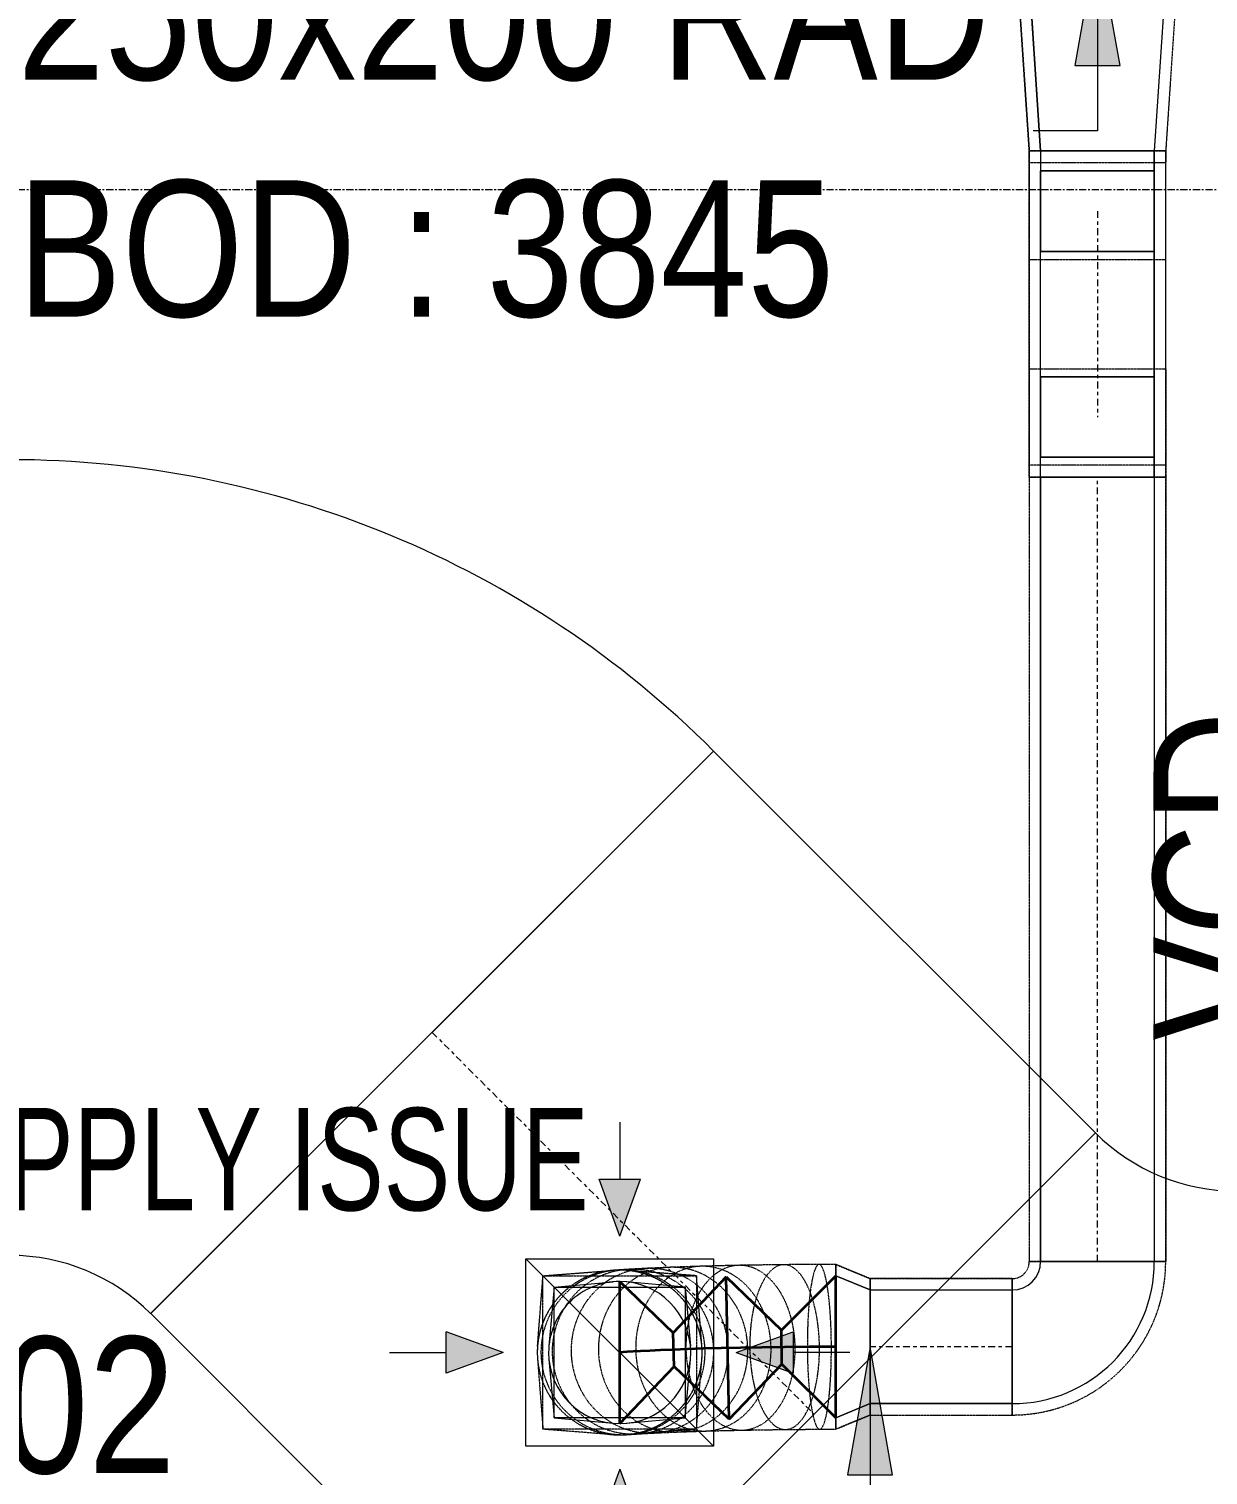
# Model space of a CAD drawing. Header units: inches. Extents: x -83664 to 20107, y -47222 to 19398.
# Drawn here: x -26336 to -24262, y -39026 to -36482 of the extents above; entities that cross this region are included whole.
import ezdxf

# ---------------------------------------------------------------- set-up
doc = ezdxf.new("R2010")
doc.units = ezdxf.units.IN
doc.header["$MEASUREMENT"] = 0
for name, pattern in [('Center', [29.999999, 12, -6, 6, -6]), ('Grid Line', [22.225, 12.7, -3.175, 3.175, -3.175]), ('Hidden 0_50', [1.0584, 0.5292, -0.5292])]:
    doc.linetypes.add(name, pattern=pattern)
for name, color, linetype, lineweight in [('A-DETL-GENF', 7, 'Continuous', 9), ('G-ANNO-TEXT', 7, 'Continuous', 9), ('M-HVAC-CDFF', 7, 'Continuous', 9), ('M-HVAC-DUCT-CNTR', 7, 'Center', 9), ('M-HVAC-DUCT-IDEN', 7, 'Continuous', 18), ('ROOM TAG', 7, 'Continuous', 9), ('S-GRID', 7, 'Continuous', 9)]:
    doc.layers.add(name, color=color, linetype=linetype, lineweight=lineweight)
for name, color, linetype, lineweight, true_color in [('FF ROOM TAG_dwg', 7, 'Continuous', 9, 0x767676), ('M-HVAC-DUCT', 7, 'Continuous', 9, 0xffe97f), ('M-HVAC-DUCT-PATT', 7, 'Continuous', 35, 0x007f00)]:
    doc.layers.add(name, color=color, linetype=linetype, lineweight=lineweight, true_color=true_color)
doc.styles.add('Arial Narrow_20', font='ARIALN.TTF', dxfattribs={"width": 0.85, "height": 4572})
doc.styles.add('Arial Narrow_21', font='ARIALN.TTF', dxfattribs={"height": 240})

# ---------------------------------------------------------------- blocks, each defined once
blk = doc.blocks.new('GCE-AT-Return Air Rectangular Diffuser - 230x230-7597546-FIRST FLOOR AC CONDITIONING LAYOUT - PART A')
at = {"layer": 'A-DETL-GENF', "true_color": 0xff00ff}
for points in [[(0, 205), (36.4, 305), (-36.4, 305)], [(-305, -36.4), (-205, 0), (-305, 36.4)], [(305, -36.4), (305, 36.4), (205, 0)], [(36.4, -305), (0, -205), (-36.4, -305)]]:
    blk.add_hatch(color=6, dxfattribs=at).paths.add_polyline_path(points)
at = {"layer": 'A-DETL-GENF', "color": 6, "true_color": 0xff00ff}
for p, q in [((0, 405), (0, 305)), ((0, 205), (-36.4, 305)), ((-36.4, 305), (36.4, 305)), ((0, 205), (36.4, 305)), ((-165, 165), (165, 165)), ((-165, -165), (-165, 165)), ((-165, 165), (165, -165)), ((165, 165), (165, -165)), ((-205, 0), (-305, 36.4)), ((-305, -36.4), (-305, 36.4)), ((205, 0), (305, 36.4)), ((305, 36.4), (305, -36.4)), ((405, 0), (305, 0)), ((-405, 0), (-305, 0)), ((-205, 0), (-305, -36.4)), ((205, 0), (305, -36.4)), ((165, -165), (-165, -165)), ((0, -205), (-36.4, -305)), ((0, -205), (36.4, -305)), ((-36.4, -305), (36.4, -305)), ((0, -405), (0, -305))]:
    blk.add_line(p, q, dxfattribs=at)
blk = doc.blocks.new('M_Rectangular to Round Transition - Angle - 45 Degree-V54-FIRST FLOOR AC CONDITIONING LAYOUT - PART A')
at = {"layer": 'M-HVAC-DUCT', "color": 6, "true_color": 0xff00ff}
for p, q in [((0, 100), (60.4, 125)), ((60.4, 125), (0, 100)), ((60.4, 0), (60.4, 125)), ((60.4, 0), (60.4, 125)), ((0, 100), (0, -100)), ((0, -100), (0, 100)), ((60.4, -125), (60.4, 0)), ((60.4, -125), (60.4, 0)), ((0, -100), (60.4, -125)), ((60.4, -125), (0, -100))]:
    blk.add_line(p, q, dxfattribs=at)
blk = doc.blocks.new('M_Rectangular to Round Transition - Angle - 45 Degree-7699471-FIRST FLOOR AC CONDITIONING LAYOUT - PART A')
at = {"layer": 'M-HVAC-DUCT', "color": 6, "true_color": 0xff00ff}
for p, q in [((126148, 70488.3), (126044.4, 70478.8)), ((126274.4, 70478.8), (126170.7, 70488.3)), ((126044.4, 70478.8), (126034.9, 70375.2)), ((126044.4, 70478.8), (126274.4, 70478.8)), ((126044.4, 70248.8), (126044.4, 70478.8)), ((126283.8, 70375.2), (126274.4, 70478.8)), ((126274.4, 70478.8), (126274.4, 70248.8)), ((126044.4, 70248.8), (126034.9, 70352.4)), ((126274.4, 70248.8), (126283.8, 70352.4)), ((126044.4, 70248.8), (126148, 70239.3)), ((126274.4, 70248.8), (126044.4, 70248.8)), ((126274.4, 70248.8), (126170.7, 70239.3))]:
    blk.add_line(p, q, dxfattribs=at)
for start, end in [(90, 180), (0, 90), (180, 270), (270, 0)]:
    blk.add_arc((126159.4, 70363.8), 125, start, end, dxfattribs=at)
blk = doc.blocks.new('M_Rec Elbow - Radius - 0_75W-9086664-FIRST FLOOR AC CONDITIONING LAYOUT - PART A')
at = {"layer": 'M-HVAC-DUCT', "color": 6, "true_color": 0xff00ff}
for p, q in [((-187.4, 802.5), (802.5, -187.4)), ((802.5, -187.4), (-187.4, 802.5)), ((-434.9, 700), (-434.9, -700)), ((-434.9, -700), (-434.9, 700))]:
    blk.add_line(p, q, dxfattribs=at)
for radius in [350, 350, 1750, 1750]:
    blk.add_arc((-434.9, 1050), radius, 270, 315, dxfattribs=at)
blk = doc.blocks.new('M_Rectangular Elbow - Radius - 0_75 W-7249760-FIRST FLOOR AC CONDITIONING LAYOUT - PART A')
at = {"layer": 'M-HVAC-DUCT', "color": 6, "true_color": 0xff00ff}
for p, q in [((-100, 150), (100, 150)), ((100, 150), (-100, 150)), ((-150, 100), (-150, -100)), ((-150, -100), (-150, 100))]:
    blk.add_line(p, q, dxfattribs=at)
for radius in [50, 50, 250, 250]:
    blk.add_arc((-150, 150), radius, 270, 0, dxfattribs=at)
blk = doc.blocks.new('M_Rectangular Elbow - Radius - 0_75 W-V237-FIRST FLOOR AC CONDITIONING LAYOUT - PART A')
at = {"layer": 'M-HVAC-DUCT', "color": 6, "true_color": 0xff00ff}
for p, q in [((127099.7, 61676), (126899.7, 61676)), ((126899.7, 61676), (127099.7, 61676)), ((126899.7, 61676), (126899.7, 61640.7)), ((126899.7, 61676), (126899.7, 61499.3)), ((127099.7, 61640.7), (127099.7, 61676)), ((127099.7, 61676), (127099.7, 61499.3)), ((126899.7, 61499.3), (126899.7, 61640.7)), ((126899.7, 61640.7), (127099.7, 61640.7)), ((127099.7, 61640.7), (127099.7, 61499.3)), ((127099.7, 61499.3), (126899.7, 61499.3))]:
    blk.add_line(p, q, dxfattribs=at)
blk = doc.blocks.new('M_Rectangular Transition - Length - Standard-7517245-FIRST FLOOR AC CONDITIONING LAYOUT - PART A')
at = {"layer": 'M-HVAC-DUCT', "color": 6, "true_color": 0xff00ff}
for p, q in [((0, 125), (0, -125)), ((0, 125), (375, 100)), ((0, 125), (375, 100)), ((0, -125), (0, 125)), ((375, -100), (375, 100)), ((375, 100), (375, -100)), ((0, -125), (375, -100)), ((375, -100), (0, -125))]:
    blk.add_line(p, q, dxfattribs=at)
blk = doc.blocks.new('TEMW-SMBZ-HO-BM-HVAC-00002_rvt-1-FIRST FLOOR AC CONDITIONING LAYOUT - PART A')
at = {"layer": 'M-HVAC-DUCT', "color": 6, "linetype": 'Hidden 0_50', "true_color": 0xff00ff}
for p, q in [((126854.7, 62051), (126879.7, 61676)), ((126879.7, 61676), (126854.7, 62051)), ((127144.7, 62051), (127119.7, 61676)), ((127144.7, 62051), (127119.7, 61676)), ((126879.7, 61676), (127119.7, 61676)), ((127119.7, 61676), (126879.7, 61676)), ((126879.7, 61676), (126879.7, 61485.1)), ((126879.7, 61654.8), (126879.7, 61676)), ((126879.7, 61676), (127119.7, 61676)), ((126879.7, 61676), (127119.7, 61676)), ((126879.7, 61654.8), (126879.7, 61485.1)), ((127119.7, 61654.8), (126879.7, 61654.8)), ((127119.7, 61654.8), (126879.7, 61654.8)), ((126879.7, 61654.8), (126879.7, 61485.1)), ((126879.7, 61292.7), (126879.7, 61654.8)), ((127119.7, 61676), (127119.7, 61654.8)), ((127119.7, 61485.1), (127119.7, 61676)), ((127119.7, 61485.1), (127119.7, 61654.8)), ((127119.7, 61485.1), (127119.7, 61654.8)), ((127119.7, 61292.7), (127119.7, 61654.8)), ((126879.7, 61485.1), (127119.7, 61485.1)), ((126879.7, 61485.1), (127119.7, 61485.1)), ((126879.7, 61485.1), (126879.7, 61123)), ((127119.7, 61123), (127119.7, 61485.1)), ((126879.7, 61123), (126879.7, 61292.7)), ((126879.7, 61292.7), (127119.7, 61292.7)), ((126879.7, 61123), (126879.7, 61292.7)), ((126879.7, 61292.7), (126879.7, 61101.8)), ((126879.7, 61292.7), (127119.7, 61292.7)), ((127119.7, 61292.7), (127119.7, 61123)), ((127119.7, 61101.8), (127119.7, 61292.7)), ((127119.7, 61292.7), (127119.7, 61123)), ((127119.7, 61123), (126879.7, 61123)), ((126879.7, 61101.8), (126879.7, 61123)), ((127119.7, 61123), (126879.7, 61123)), ((127119.7, 61123), (127119.7, 61101.8)), ((127119.7, 61101.8), (126879.7, 61101.8)), ((126879.7, 61101.8), (127119.7, 61101.8)), ((126879.7, 61101.8), (126879.7, 59721.8)), ((126879.7, 61101.8), (126879.7, 59721.8)), ((126879.7, 61101.8), (127119.7, 61101.8)), ((126879.7, 61101.8), (127119.7, 61101.8)), ((127119.7, 59721.8), (127119.7, 61101.8)), ((127119.7, 61101.8), (127119.7, 59721.8)), ((127119.7, 59721.8), (126879.7, 59721.8)), ((126879.7, 59721.8), (127119.7, 59721.8)), ((127119.7, 59721.8), (126879.7, 59721.8)), ((126879.7, 59721.8), (127119.7, 59721.8)), ((126014.8, 59572.9), (126024.4, 59696.8)), ((126024.4, 59696.8), (126148.2, 59706.3)), ((126024.4, 59696.8), (126294.4, 59696.8)), ((126024.4, 59426.8), (126024.4, 59696.8)), ((126154.5, 59706.8), (126148.7, 59706.4)), ((126173.4, 59708), (126155.8, 59706.9)), ((126294.4, 59696.8), (126170.5, 59706.3)), ((126204.2, 59709.7), (126174.8, 59708.1)), ((126247, 59711.6), (126205.5, 59709.8)), ((126301.8, 59713.5), (126248.1, 59711.7)), ((126303.9, 59572.9), (126294.4, 59696.8)), ((126294.4, 59696.8), (126294.4, 59426.8)), ((126368.7, 59715.2), (126302.7, 59713.6)), ((126447.8, 59716.3), (126369.4, 59715.2)), ((126510, 59716.8), (126448, 59716.3)), ((126539.3, 59716.8), (126510, 59716.8)), ((126539.3, 59426.8), (126539.3, 59716.8)), ((126539.3, 59426.8), (126539.3, 59716.8)), ((126599.7, 59691.8), (126539.3, 59716.8)), ((126539.3, 59716.8), (126599.7, 59691.8)), ((126539.3, 59716.8), (126539.3, 59571.8)), ((126539.3, 59716.8), (126539.3, 59571.8)), ((126599.7, 59691.8), (126599.7, 59451.8)), ((126599.7, 59451.8), (126599.7, 59691.8)), ((126849.7, 59691.8), (126599.7, 59691.8)), ((126599.7, 59691.8), (126849.7, 59691.8)), ((126599.7, 59691.8), (126599.7, 59451.8)), ((126599.7, 59451.8), (126599.7, 59691.8)), ((126849.7, 59691.8), (126849.7, 59451.8)), ((126849.7, 59451.8), (126849.7, 59691.8)), ((126849.7, 59691.8), (126849.7, 59451.8)), ((126849.7, 59451.8), (126849.7, 59691.8)), ((126539.3, 59571.8), (126539.3, 59426.8)), ((126539.3, 59571.8), (126539.3, 59426.8)), ((126014.8, 59550.6), (126024.4, 59426.8)), ((126294.4, 59426.8), (126303.9, 59550.6)), ((126599.7, 59451.8), (126539.3, 59426.8)), ((126539.3, 59426.8), (126599.7, 59451.8)), ((126599.7, 59451.8), (126849.7, 59451.8)), ((126599.7, 59451.8), (126849.7, 59451.8)), ((126148.2, 59417.2), (126024.4, 59426.8)), ((126294.4, 59426.8), (126024.4, 59426.8)), ((126170, 59417.2), (126175.8, 59417.6)), ((126294.4, 59426.8), (126170.5, 59417.2)), ((126174.5, 59417.5), (126192, 59418.6)), ((126190.6, 59418.6), (126219.9, 59420.1)), ((126218.6, 59420.1), (126259.6, 59421.9)), ((126258.4, 59421.9), (126311.3, 59423.7)), ((126310.3, 59423.7), (126375, 59425.2)), ((126374.4, 59425.2), (126451.1, 59426.4)), ((126450.9, 59426.4), (126511.1, 59426.8)), ((126511, 59426.8), (126539.3, 59426.8))]:
    blk.add_line(p, q, dxfattribs=at)
at = {"layer": 'M-HVAC-DUCT', "color": 6, "true_color": 0xff00ff}
for p, q in [((127099.7, 61640.7), (126899.7, 61640.7)), ((126899.7, 61640.7), (126899.7, 61499.3)), ((126899.7, 61278.6), (126899.7, 61640.7)), ((127099.7, 61499.3), (127099.7, 61640.7)), ((127099.7, 61640.7), (127099.7, 61278.6)), ((126899.7, 61499.3), (127099.7, 61499.3)), ((126899.7, 61137.1), (126899.7, 61499.3)), ((127099.7, 61137.1), (127099.7, 61499.3)), ((126899.7, 61137.1), (126899.7, 61278.6)), ((126899.7, 61278.6), (127099.7, 61278.6)), ((127099.7, 61278.6), (127099.7, 61137.1)), ((127099.7, 61137.1), (126899.7, 61137.1)), ((126899.7, 61101.8), (127099.7, 61101.8)), ((127099.7, 61101.8), (126899.7, 61101.8)), ((126899.7, 59721.8), (126899.7, 61101.8)), ((126899.7, 61101.8), (126899.7, 59721.8)), ((127099.7, 61101.8), (127099.7, 59721.8)), ((127099.7, 61101.8), (127099.7, 59721.8)), ((126324.3, 60620.1), (125334.4, 59630.2)), ((125334.4, 59630.2), (126324.3, 60620.1)), ((126324.3, 60620.1), (126996.2, 59948.2)), ((126996.2, 59948.2), (126324.3, 60620.1)), ((126996.2, 59948.2), (126006.2, 58958.3)), ((126006.2, 58958.3), (126996.2, 59948.2)), ((126899.7, 59721.8), (127099.7, 59721.8)), ((127099.7, 59721.8), (126899.7, 59721.8)), ((126599.7, 59471.8), (126599.7, 59671.8)), ((126599.7, 59671.8), (126599.7, 59471.8)), ((126599.7, 59671.8), (126849.7, 59671.8)), ((126599.7, 59671.8), (126849.7, 59671.8)), ((126849.7, 59471.8), (126849.7, 59671.8)), ((126849.7, 59671.8), (126849.7, 59471.8)), ((126006.2, 58958.3), (125334.4, 59630.2)), ((126006.2, 58958.3), (125334.4, 59630.2)), ((126849.7, 59471.8), (126599.7, 59471.8)), ((126599.7, 59471.8), (126849.7, 59471.8))]:
    blk.add_line(p, q, dxfattribs=at)
at = {"layer": 'M-HVAC-DUCT', "color": 6, "linetype": 'Hidden 0_50', "true_color": 0xff00ff}
for centre, radius, start, end in [((126849.7, 59721.8), 30, 270, 0), ((126849.7, 59721.8), 270, 270, 0), ((126849.7, 59721.8), 270, 270, 0), ((126849.7, 59721.8), 30, 270, 0), ((126159.4, 59561.8), 145, 90.9839, 270.9839), ((126159.4, 59561.8), 145, 90, 180), ((126159.4, 59561.8), 145, 270.9839, 90.9839), ((126159.4, 59561.8), 145, 0, 90), ((126159.4, 59561.8), 145, 180, 270), ((126159.4, 59561.8), 145, 270, 0)]:
    blk.add_arc(centre, radius, start, end, dxfattribs=at)
for points in [[(126156.9, 59706.8), (126144.2, 59706.5), (126119, 59702.8), (126083.8, 59687.5), (126053.9, 59663.7), (126031.1, 59632.9), (126017.1, 59597.3), (126012.7, 59559.3), (126018.4, 59521.4), (126033.6, 59486.3), (126057.4, 59456.3), (126088.2, 59433.5), (126123.8, 59419.5), (126149.2, 59416.6), (126161.8, 59416.8)], [(126162.6, 59707.2), (126150.1, 59707), (126124.9, 59703.2), (126090, 59688), (126060.2, 59664.2), (126037.5, 59633.4), (126023.6, 59597.8), (126019.2, 59559.7), (126024.9, 59521.9), (126040.1, 59486.7), (126063.8, 59456.8), (126094.4, 59434), (126129.9, 59419.9), (126155.1, 59417), (126167.7, 59417.2)], [(126180.1, 59708.3), (126167.7, 59708.1), (126143, 59704.4), (126108.6, 59689.2), (126079.3, 59665.4), (126057, 59634.6), (126043.2, 59599), (126039, 59561), (126044.6, 59523.1), (126059.6, 59488), (126083, 59458), (126113.1, 59435.2), (126148, 59421.1), (126172.9, 59418.2), (126185.3, 59418.4)], [(126209.4, 59709.9), (126197.3, 59709.7), (126173.3, 59706), (126139.9, 59690.9), (126111.4, 59667.1), (126089.7, 59636.4), (126076.4, 59600.9), (126072.3, 59562.8), (126077.8, 59525), (126092.4, 59489.8), (126115.1, 59459.8), (126144.5, 59436.9), (126178.5, 59422.8), (126202.6, 59419.8), (126214.7, 59420)], [(126250.6, 59711.7), (126239.2, 59711.6), (126216.3, 59707.9), (126184.5, 59692.9), (126157.5, 59669.2), (126136.9, 59638.5), (126124.3, 59603), (126120.4, 59565), (126125.7, 59527.1), (126139.6, 59491.9), (126161.2, 59461.8), (126189.2, 59438.9), (126221.5, 59424.7), (126244.4, 59421.6), (126255.9, 59421.8)], [(126161.8, 59416.8), (126174.5, 59417), (126199.7, 59420.8), (126234.9, 59436), (126264.8, 59459.9), (126287.6, 59490.6), (126301.6, 59526.3), (126306, 59564.3), (126300.3, 59602.2), (126285.1, 59637.3), (126261.3, 59667.2), (126230.5, 59690), (126194.9, 59704.1), (126169.5, 59707), (126156.9, 59706.8)], [(126167.7, 59417.2), (126180.3, 59417.4), (126205.4, 59421.2), (126240.3, 59436.4), (126270.2, 59460.3), (126292.8, 59491), (126306.8, 59526.6), (126311.1, 59564.7), (126305.5, 59602.5), (126290.3, 59637.7), (126266.6, 59667.6), (126235.9, 59690.4), (126200.5, 59704.5), (126175.2, 59707.4), (126162.6, 59707.2)], [(126185.3, 59418.4), (126197.7, 59418.6), (126222.4, 59422.3), (126256.8, 59437.5), (126286.1, 59461.3), (126308.4, 59492), (126322.2, 59527.6), (126326.4, 59565.7), (126320.8, 59603.5), (126305.8, 59638.7), (126282.4, 59668.7), (126252.3, 59691.5), (126217.3, 59705.6), (126192.5, 59708.5), (126180.1, 59708.3)], [(126304, 59713.6), (126293.6, 59713.5), (126272.9, 59709.9), (126244.1, 59694.9), (126219.6, 59671.3), (126201, 59640.7), (126189.6, 59605.2), (126186.1, 59567.2), (126190.9, 59529.3), (126203.5, 59494.1), (126223.2, 59464), (126248.5, 59440.9), (126277.8, 59426.6), (126298.6, 59423.5), (126309, 59423.6)], [(126214.7, 59420), (126226.7, 59420.2), (126250.8, 59423.8), (126284.2, 59439), (126312.7, 59462.7), (126334.3, 59493.4), (126347.7, 59529), (126351.7, 59567), (126346.3, 59604.9), (126331.7, 59640.1), (126308.9, 59670.1), (126279.6, 59693), (126245.6, 59707.1), (126221.4, 59710.1), (126209.4, 59709.9)], [(126255.9, 59421.8), (126267.4, 59422), (126290.2, 59425.6), (126322, 59440.7), (126349.1, 59464.4), (126369.7, 59495), (126382.3, 59530.6), (126386.1, 59568.6), (126380.9, 59606.5), (126367, 59641.6), (126345.3, 59671.7), (126317.4, 59694.7), (126285.1, 59708.9), (126262.1, 59711.9), (126250.6, 59711.7)], [(126369.8, 59715.2), (126361.3, 59715.1), (126344.7, 59711.7), (126321.4, 59696.8), (126301.7, 59673.3), (126286.7, 59642.8), (126277.5, 59607.4), (126274.7, 59569.4), (126278.6, 59531.5), (126288.8, 59496.2), (126304.7, 59465.9), (126325.1, 59442.8), (126348.8, 59428.4), (126365.6, 59425.2), (126374, 59425.2)], [(126309, 59423.6), (126319.4, 59423.8), (126340.1, 59427.3), (126368.9, 59442.3), (126393.5, 59465.9), (126412.1, 59496.5), (126423.5, 59532), (126426.9, 59570), (126422.2, 59607.9), (126409.5, 59643.1), (126389.9, 59673.3), (126364.5, 59696.3), (126335.2, 59710.6), (126314.4, 59713.7), (126304, 59713.6)], [(126374, 59425.2), (126382.4, 59425.3), (126399.1, 59428.8), (126422.3, 59443.6), (126442.1, 59467.1), (126457.1, 59497.6), (126466.3, 59533), (126469, 59571), (126465.2, 59608.9), (126455, 59644.2), (126439.1, 59674.5), (126418.6, 59697.6), (126394.9, 59712.1), (126378.2, 59715.3), (126369.8, 59715.2)], [(126448, 59716.3), (126442.6, 59716.3), (126432, 59712.9), (126417.2, 59698.2), (126404.6, 59674.8), (126395.1, 59644.4), (126389.2, 59609), (126387.5, 59571.1), (126389.9, 59533.1), (126396.5, 59497.8), (126406.6, 59467.4), (126419.7, 59444.2), (126434.8, 59429.6), (126445.5, 59426.3), (126450.8, 59426.4)], [(126450.8, 59426.4), (126456.2, 59426.4), (126466.8, 59429.8), (126481.7, 59444.5), (126494.3, 59467.8), (126503.8, 59498.3), (126509.7, 59533.7), (126511.4, 59571.6), (126508.9, 59609.6), (126502.4, 59644.9), (126492.3, 59675.2), (126479.2, 59698.5), (126464.1, 59713.1), (126453.4, 59716.4), (126448, 59716.3)], [(126510, 59716.8), (126508.2, 59716.8), (126504.5, 59713.4), (126499.4, 59698.8), (126495.1, 59675.5), (126491.8, 59645.1), (126489.8, 59609.7), (126489.2, 59571.8), (126490, 59533.8), (126492.3, 59498.4), (126495.8, 59468.1), (126500.3, 59444.8), (126505.5, 59430.1), (126509.2, 59426.8), (126511, 59426.8)], [(126511, 59426.8), (126512.9, 59426.8), (126516.5, 59430.1), (126521.7, 59444.8), (126526, 59468.1), (126529.3, 59498.4), (126531.3, 59533.8), (126531.9, 59571.8), (126531.1, 59609.7), (126528.8, 59645.1), (126525.3, 59675.5), (126520.8, 59698.8), (126515.6, 59713.4), (126511.9, 59716.8), (126510, 59716.8)]]:
    blk.add_open_spline(points, degree=3, dxfattribs=at)
at = {"layer": 'M-HVAC-DUCT-CNTR', "color": 6, "true_color": 0xff00ff}
for p, q in [((126999.7, 61570), (126999.7, 61207.8)), ((126999.7, 59721.8), (126999.7, 61101.8)), ((125829.4, 60125.1), (126501.2, 59453.3)), ((126849.7, 59571.8), (126599.7, 59571.8))]:
    blk.add_line(p, q, dxfattribs=at)
at = {"layer": 'M-HVAC-DUCT-CNTR', "color": 6, "linetype": 'Continuous', "lineweight": 35, "true_color": 0xff00ff}
blk.add_open_spline([(126539.3, 59571.8), (126283.2, 59571.8), (126159.4, 59561.8), (126159.4, 59561.8)], degree=3, dxfattribs=at)
at = {"layer": 'M-HVAC-DUCT-PATT', "color": 6, "true_color": 0xff00ff}
for p, q in [((126346.4, 59694.7), (126253.1, 59596.7)), ((126352.1, 59444.8), (126346.4, 59694.7)), ((126352.1, 59444.8), (126346.4, 59694.7)), ((126346.4, 59694.7), (126443.9, 59601.2)), ((126539.3, 59696.8), (126443.9, 59601.2)), ((126539.3, 59446.8), (126539.3, 59696.8)), ((126539.3, 59446.8), (126539.3, 59696.8)), ((126159.4, 59436.8), (126159.4, 59686.8)), ((126159.4, 59686.8), (126253.1, 59596.7)), ((126255.4, 59536.9), (126253.1, 59596.7)), ((126444.6, 59541.3), (126443.9, 59601.2)), ((126352.1, 59444.8), (126444.6, 59541.3)), ((126539.3, 59446.8), (126444.6, 59541.3)), ((126159.4, 59436.8), (126255.4, 59536.9)), ((126352.1, 59444.8), (126255.4, 59536.9))]:
    blk.add_line(p, q, dxfattribs=at)
at = {"layer": 'M-HVAC-CDFF', "color": 6, "linetype": 'Hidden 0_50', "lineweight": 9, "true_color": 0xff00ff}
blk.add_blockref('GCE-AT-Return Air Rectangular Diffuser - 230x230-7597546-FIRST FLOOR AC CONDITIONING LAYOUT - PART A', (126159.4, 59561.8), dxfattribs=at)
at = {"layer": 'M-HVAC-DUCT', "color": 6, "linetype": 'Hidden 0_50', "lineweight": 9, "true_color": 0xff00ff}
for name, p, rotation in [('M_Rectangular Transition - Length - Standard-7517245-FIRST FLOOR AC CONDITIONING LAYOUT - PART A', (126999.7, 62051), 270), ('M_Rec Elbow - Radius - 0_75W-9086664-FIRST FLOOR AC CONDITIONING LAYOUT - PART A', (125521.8, 60432.7), 135), ('M_Rec Elbow - Radius - 0_75W-9086664-FIRST FLOOR AC CONDITIONING LAYOUT - PART A', (126808.8, 59145.7), 314.9999999999995), ('M_Rectangular to Round Transition - Angle - 45 Degree-V54-FIRST FLOOR AC CONDITIONING LAYOUT - PART A', (126599.7, 59571.8), 180), ('M_Rectangular to Round Transition - Angle - 45 Degree-7699471-FIRST FLOOR AC CONDITIONING LAYOUT - PART A', (252318.7, 129925.5), 180)]:
    blk.add_blockref(name, p, dxfattribs=dict(at, rotation=rotation))
for name, p in [('M_Rectangular Elbow - Radius - 0_75 W-V237-FIRST FLOOR AC CONDITIONING LAYOUT - PART A', (0, 0)), ('M_Rectangular Elbow - Radius - 0_75 W-7249760-FIRST FLOOR AC CONDITIONING LAYOUT - PART A', (126999.7, 59571.8))]:
    blk.add_blockref(name, p, dxfattribs=at)
at = {"layer": 'M-HVAC-DUCT', "color": 6, "linetype": 'Hidden 0_50', "lineweight": 9, "true_color": 0xff00ff, "extrusion": (0, 0, -1), "rotation": 180}
blk.add_blockref('M_Rectangular Elbow - Radius - 0_75 W-V237-FIRST FLOOR AC CONDITIONING LAYOUT - PART A', (0, 122777.8), dxfattribs=at)
blk = doc.blocks.new('TEMW-SMBZ-HO-BM-HVAC-00002_rvt-2-FIRST FLOOR AC CONDITIONING LAYOUT - PART A')
at = {"layer": 'M-HVAC-DUCT', "color": 6, "linetype": 'Hidden 0_50', "true_color": 0xff00ff}
for p, q in [((126854.7, 62051), (126879.7, 61676)), ((126879.7, 61676), (126854.7, 62051)), ((127144.7, 62051), (127119.7, 61676)), ((127144.7, 62051), (127119.7, 61676)), ((126879.7, 61676), (127119.7, 61676)), ((127119.7, 61676), (126879.7, 61676)), ((126879.7, 61676), (126879.7, 61485.1)), ((126879.7, 61654.8), (126879.7, 61676)), ((126879.7, 61676), (127119.7, 61676)), ((126879.7, 61676), (127119.7, 61676)), ((126879.7, 61654.8), (126879.7, 61485.1)), ((127119.7, 61654.8), (126879.7, 61654.8)), ((127119.7, 61654.8), (126879.7, 61654.8)), ((126879.7, 61654.8), (126879.7, 61485.1)), ((126879.7, 61292.7), (126879.7, 61654.8)), ((127119.7, 61676), (127119.7, 61654.8)), ((127119.7, 61485.1), (127119.7, 61676)), ((127119.7, 61485.1), (127119.7, 61654.8)), ((127119.7, 61485.1), (127119.7, 61654.8)), ((127119.7, 61292.7), (127119.7, 61654.8)), ((126879.7, 61485.1), (127119.7, 61485.1)), ((126879.7, 61485.1), (127119.7, 61485.1)), ((126879.7, 61485.1), (126879.7, 61123)), ((127119.7, 61123), (127119.7, 61485.1)), ((126879.7, 61123), (126879.7, 61292.7)), ((126879.7, 61292.7), (127119.7, 61292.7)), ((126879.7, 61123), (126879.7, 61292.7)), ((126879.7, 61292.7), (126879.7, 61101.8)), ((126879.7, 61292.7), (127119.7, 61292.7)), ((127119.7, 61292.7), (127119.7, 61123)), ((127119.7, 61101.8), (127119.7, 61292.7)), ((127119.7, 61292.7), (127119.7, 61123)), ((127119.7, 61123), (126879.7, 61123)), ((126879.7, 61101.8), (126879.7, 61123)), ((127119.7, 61123), (126879.7, 61123)), ((127119.7, 61123), (127119.7, 61101.8)), ((127119.7, 61101.8), (126879.7, 61101.8)), ((126879.7, 61101.8), (127119.7, 61101.8)), ((126879.7, 61101.8), (126879.7, 59721.8)), ((126879.7, 61101.8), (126879.7, 59721.8)), ((126879.7, 61101.8), (127119.7, 61101.8)), ((126879.7, 61101.8), (127119.7, 61101.8)), ((127119.7, 59721.8), (127119.7, 61101.8)), ((127119.7, 61101.8), (127119.7, 59721.8)), ((127119.7, 59721.8), (126879.7, 59721.8)), ((126879.7, 59721.8), (127119.7, 59721.8)), ((127119.7, 59721.8), (126879.7, 59721.8)), ((126879.7, 59721.8), (127119.7, 59721.8)), ((126014.8, 59572.9), (126024.4, 59696.8)), ((126024.4, 59696.8), (126148.2, 59706.3)), ((126024.4, 59696.8), (126294.4, 59696.8)), ((126024.4, 59426.8), (126024.4, 59696.8)), ((126154.5, 59706.8), (126148.7, 59706.4)), ((126173.4, 59708), (126155.8, 59706.9)), ((126294.4, 59696.8), (126170.5, 59706.3)), ((126204.2, 59709.7), (126174.8, 59708.1)), ((126247, 59711.6), (126205.5, 59709.8)), ((126301.8, 59713.5), (126248.1, 59711.7)), ((126303.9, 59572.9), (126294.4, 59696.8)), ((126294.4, 59696.8), (126294.4, 59426.8)), ((126368.7, 59715.2), (126302.7, 59713.6)), ((126447.8, 59716.3), (126369.4, 59715.2)), ((126510, 59716.8), (126448, 59716.3)), ((126539.3, 59716.8), (126510, 59716.8)), ((126539.3, 59426.8), (126539.3, 59716.8)), ((126539.3, 59426.8), (126539.3, 59716.8)), ((126599.7, 59691.8), (126539.3, 59716.8)), ((126539.3, 59716.8), (126599.7, 59691.8)), ((126539.3, 59716.8), (126539.3, 59571.8)), ((126539.3, 59716.8), (126539.3, 59571.8)), ((126599.7, 59691.8), (126599.7, 59451.8)), ((126599.7, 59451.8), (126599.7, 59691.8)), ((126849.7, 59691.8), (126599.7, 59691.8)), ((126599.7, 59691.8), (126849.7, 59691.8)), ((126599.7, 59691.8), (126599.7, 59451.8)), ((126599.7, 59451.8), (126599.7, 59691.8)), ((126849.7, 59691.8), (126849.7, 59451.8)), ((126849.7, 59451.8), (126849.7, 59691.8)), ((126849.7, 59691.8), (126849.7, 59451.8)), ((126849.7, 59451.8), (126849.7, 59691.8)), ((126539.3, 59571.8), (126539.3, 59426.8)), ((126539.3, 59571.8), (126539.3, 59426.8)), ((126014.8, 59550.6), (126024.4, 59426.8)), ((126294.4, 59426.8), (126303.9, 59550.6)), ((126599.7, 59451.8), (126539.3, 59426.8)), ((126539.3, 59426.8), (126599.7, 59451.8)), ((126599.7, 59451.8), (126849.7, 59451.8)), ((126599.7, 59451.8), (126849.7, 59451.8)), ((126148.2, 59417.2), (126024.4, 59426.8)), ((126294.4, 59426.8), (126024.4, 59426.8)), ((126170, 59417.2), (126175.8, 59417.6)), ((126294.4, 59426.8), (126170.5, 59417.2)), ((126174.5, 59417.5), (126192, 59418.6)), ((126190.6, 59418.6), (126219.9, 59420.1)), ((126218.6, 59420.1), (126259.6, 59421.9)), ((126258.4, 59421.9), (126311.3, 59423.7)), ((126310.3, 59423.7), (126375, 59425.2)), ((126374.4, 59425.2), (126451.1, 59426.4)), ((126450.9, 59426.4), (126511.1, 59426.8)), ((126511, 59426.8), (126539.3, 59426.8))]:
    blk.add_line(p, q, dxfattribs=at)
at = {"layer": 'M-HVAC-DUCT', "color": 6, "true_color": 0xff00ff}
for p, q in [((127099.7, 61640.7), (126899.7, 61640.7)), ((126899.7, 61640.7), (126899.7, 61499.3)), ((126899.7, 61278.6), (126899.7, 61640.7)), ((127099.7, 61499.3), (127099.7, 61640.7)), ((127099.7, 61640.7), (127099.7, 61278.6)), ((126899.7, 61499.3), (127099.7, 61499.3)), ((126899.7, 61137.1), (126899.7, 61499.3)), ((127099.7, 61137.1), (127099.7, 61499.3)), ((126899.7, 61137.1), (126899.7, 61278.6)), ((126899.7, 61278.6), (127099.7, 61278.6)), ((127099.7, 61278.6), (127099.7, 61137.1)), ((127099.7, 61137.1), (126899.7, 61137.1)), ((126899.7, 61101.8), (127099.7, 61101.8)), ((127099.7, 61101.8), (126899.7, 61101.8)), ((126899.7, 59721.8), (126899.7, 61101.8)), ((126899.7, 61101.8), (126899.7, 59721.8)), ((127099.7, 61101.8), (127099.7, 59721.8)), ((127099.7, 61101.8), (127099.7, 59721.8)), ((126324.3, 60620.1), (125334.4, 59630.2)), ((125334.4, 59630.2), (126324.3, 60620.1)), ((126324.3, 60620.1), (126996.2, 59948.2)), ((126996.2, 59948.2), (126324.3, 60620.1)), ((126996.2, 59948.2), (126006.2, 58958.3)), ((126006.2, 58958.3), (126996.2, 59948.2)), ((126899.7, 59721.8), (127099.7, 59721.8)), ((127099.7, 59721.8), (126899.7, 59721.8)), ((126599.7, 59471.8), (126599.7, 59671.8)), ((126599.7, 59671.8), (126599.7, 59471.8)), ((126599.7, 59671.8), (126849.7, 59671.8)), ((126599.7, 59671.8), (126849.7, 59671.8)), ((126849.7, 59471.8), (126849.7, 59671.8)), ((126849.7, 59671.8), (126849.7, 59471.8)), ((126006.2, 58958.3), (125334.4, 59630.2)), ((126006.2, 58958.3), (125334.4, 59630.2)), ((126849.7, 59471.8), (126599.7, 59471.8)), ((126599.7, 59471.8), (126849.7, 59471.8))]:
    blk.add_line(p, q, dxfattribs=at)
at = {"layer": 'M-HVAC-DUCT', "color": 6, "linetype": 'Hidden 0_50', "true_color": 0xff00ff}
for centre, radius, start, end in [((126849.7, 59721.8), 30, 270, 0), ((126849.7, 59721.8), 270, 270, 0), ((126849.7, 59721.8), 270, 270, 0), ((126849.7, 59721.8), 30, 270, 0), ((126159.4, 59561.8), 145, 90.9839, 270.9839), ((126159.4, 59561.8), 145, 90, 180), ((126159.4, 59561.8), 145, 270.9839, 90.9839), ((126159.4, 59561.8), 145, 0, 90), ((126159.4, 59561.8), 145, 180, 270), ((126159.4, 59561.8), 145, 270, 0)]:
    blk.add_arc(centre, radius, start, end, dxfattribs=at)
for points in [[(126156.9, 59706.8), (126144.2, 59706.5), (126119, 59702.8), (126083.8, 59687.5), (126053.9, 59663.7), (126031.1, 59632.9), (126017.1, 59597.3), (126012.7, 59559.3), (126018.4, 59521.4), (126033.6, 59486.3), (126057.4, 59456.3), (126088.2, 59433.5), (126123.8, 59419.5), (126149.2, 59416.6), (126161.8, 59416.8)], [(126162.6, 59707.2), (126150.1, 59707), (126124.9, 59703.2), (126090, 59688), (126060.2, 59664.2), (126037.5, 59633.4), (126023.6, 59597.8), (126019.2, 59559.7), (126024.9, 59521.9), (126040.1, 59486.7), (126063.8, 59456.8), (126094.4, 59434), (126129.9, 59419.9), (126155.1, 59417), (126167.7, 59417.2)], [(126180.1, 59708.3), (126167.7, 59708.1), (126143, 59704.4), (126108.6, 59689.2), (126079.3, 59665.4), (126057, 59634.6), (126043.2, 59599), (126039, 59561), (126044.6, 59523.1), (126059.6, 59488), (126083, 59458), (126113.1, 59435.2), (126148, 59421.1), (126172.9, 59418.2), (126185.3, 59418.4)], [(126209.4, 59709.9), (126197.3, 59709.7), (126173.3, 59706), (126139.9, 59690.9), (126111.4, 59667.1), (126089.7, 59636.4), (126076.4, 59600.9), (126072.3, 59562.8), (126077.8, 59525), (126092.4, 59489.8), (126115.1, 59459.8), (126144.5, 59436.9), (126178.5, 59422.8), (126202.6, 59419.8), (126214.7, 59420)], [(126250.6, 59711.7), (126239.2, 59711.6), (126216.3, 59707.9), (126184.5, 59692.9), (126157.5, 59669.2), (126136.9, 59638.5), (126124.3, 59603), (126120.4, 59565), (126125.7, 59527.1), (126139.6, 59491.9), (126161.2, 59461.8), (126189.2, 59438.9), (126221.5, 59424.7), (126244.4, 59421.6), (126255.9, 59421.8)], [(126161.8, 59416.8), (126174.5, 59417), (126199.7, 59420.8), (126234.9, 59436), (126264.8, 59459.9), (126287.6, 59490.6), (126301.6, 59526.3), (126306, 59564.3), (126300.3, 59602.2), (126285.1, 59637.3), (126261.3, 59667.2), (126230.5, 59690), (126194.9, 59704.1), (126169.5, 59707), (126156.9, 59706.8)], [(126167.7, 59417.2), (126180.3, 59417.4), (126205.4, 59421.2), (126240.3, 59436.4), (126270.2, 59460.3), (126292.8, 59491), (126306.8, 59526.6), (126311.1, 59564.7), (126305.5, 59602.5), (126290.3, 59637.7), (126266.6, 59667.6), (126235.9, 59690.4), (126200.5, 59704.5), (126175.2, 59707.4), (126162.6, 59707.2)], [(126185.3, 59418.4), (126197.7, 59418.6), (126222.4, 59422.3), (126256.8, 59437.5), (126286.1, 59461.3), (126308.4, 59492), (126322.2, 59527.6), (126326.4, 59565.7), (126320.8, 59603.5), (126305.8, 59638.7), (126282.4, 59668.7), (126252.3, 59691.5), (126217.3, 59705.6), (126192.5, 59708.5), (126180.1, 59708.3)], [(126304, 59713.6), (126293.6, 59713.5), (126272.9, 59709.9), (126244.1, 59694.9), (126219.6, 59671.3), (126201, 59640.7), (126189.6, 59605.2), (126186.1, 59567.2), (126190.9, 59529.3), (126203.5, 59494.1), (126223.2, 59464), (126248.5, 59440.9), (126277.8, 59426.6), (126298.6, 59423.5), (126309, 59423.6)], [(126214.7, 59420), (126226.7, 59420.2), (126250.8, 59423.8), (126284.2, 59439), (126312.7, 59462.7), (126334.3, 59493.4), (126347.7, 59529), (126351.7, 59567), (126346.3, 59604.9), (126331.7, 59640.1), (126308.9, 59670.1), (126279.6, 59693), (126245.6, 59707.1), (126221.4, 59710.1), (126209.4, 59709.9)], [(126255.9, 59421.8), (126267.4, 59422), (126290.2, 59425.6), (126322, 59440.7), (126349.1, 59464.4), (126369.7, 59495), (126382.3, 59530.6), (126386.1, 59568.6), (126380.9, 59606.5), (126367, 59641.6), (126345.3, 59671.7), (126317.4, 59694.7), (126285.1, 59708.9), (126262.1, 59711.9), (126250.6, 59711.7)], [(126369.8, 59715.2), (126361.3, 59715.1), (126344.7, 59711.7), (126321.4, 59696.8), (126301.7, 59673.3), (126286.7, 59642.8), (126277.5, 59607.4), (126274.7, 59569.4), (126278.6, 59531.5), (126288.8, 59496.2), (126304.7, 59465.9), (126325.1, 59442.8), (126348.8, 59428.4), (126365.6, 59425.2), (126374, 59425.2)], [(126309, 59423.6), (126319.4, 59423.8), (126340.1, 59427.3), (126368.9, 59442.3), (126393.5, 59465.9), (126412.1, 59496.5), (126423.5, 59532), (126426.9, 59570), (126422.2, 59607.9), (126409.5, 59643.1), (126389.9, 59673.3), (126364.5, 59696.3), (126335.2, 59710.6), (126314.4, 59713.7), (126304, 59713.6)], [(126374, 59425.2), (126382.4, 59425.3), (126399.1, 59428.8), (126422.3, 59443.6), (126442.1, 59467.1), (126457.1, 59497.6), (126466.3, 59533), (126469, 59571), (126465.2, 59608.9), (126455, 59644.2), (126439.1, 59674.5), (126418.6, 59697.6), (126394.9, 59712.1), (126378.2, 59715.3), (126369.8, 59715.2)], [(126448, 59716.3), (126442.6, 59716.3), (126432, 59712.9), (126417.2, 59698.2), (126404.6, 59674.8), (126395.1, 59644.4), (126389.2, 59609), (126387.5, 59571.1), (126389.9, 59533.1), (126396.5, 59497.8), (126406.6, 59467.4), (126419.7, 59444.2), (126434.8, 59429.6), (126445.5, 59426.3), (126450.8, 59426.4)], [(126450.8, 59426.4), (126456.2, 59426.4), (126466.8, 59429.8), (126481.7, 59444.5), (126494.3, 59467.8), (126503.8, 59498.3), (126509.7, 59533.7), (126511.4, 59571.6), (126508.9, 59609.6), (126502.4, 59644.9), (126492.3, 59675.2), (126479.2, 59698.5), (126464.1, 59713.1), (126453.4, 59716.4), (126448, 59716.3)], [(126510, 59716.8), (126508.2, 59716.8), (126504.5, 59713.4), (126499.4, 59698.8), (126495.1, 59675.5), (126491.8, 59645.1), (126489.8, 59609.7), (126489.2, 59571.8), (126490, 59533.8), (126492.3, 59498.4), (126495.8, 59468.1), (126500.3, 59444.8), (126505.5, 59430.1), (126509.2, 59426.8), (126511, 59426.8)], [(126511, 59426.8), (126512.9, 59426.8), (126516.5, 59430.1), (126521.7, 59444.8), (126526, 59468.1), (126529.3, 59498.4), (126531.3, 59533.8), (126531.9, 59571.8), (126531.1, 59609.7), (126528.8, 59645.1), (126525.3, 59675.5), (126520.8, 59698.8), (126515.6, 59713.4), (126511.9, 59716.8), (126510, 59716.8)]]:
    blk.add_open_spline(points, degree=3, dxfattribs=at)
at = {"layer": 'M-HVAC-DUCT-CNTR', "color": 6, "true_color": 0xff00ff}
for p, q in [((126999.7, 61570), (126999.7, 61207.8)), ((126999.7, 59721.8), (126999.7, 61101.8)), ((125829.4, 60125.1), (126501.2, 59453.3)), ((126849.7, 59571.8), (126599.7, 59571.8))]:
    blk.add_line(p, q, dxfattribs=at)
at = {"layer": 'M-HVAC-DUCT-CNTR', "color": 6, "linetype": 'Continuous', "lineweight": 35, "true_color": 0xff00ff}
blk.add_open_spline([(126539.3, 59571.8), (126283.2, 59571.8), (126159.4, 59561.8), (126159.4, 59561.8)], degree=3, dxfattribs=at)
at = {"layer": 'M-HVAC-DUCT-PATT', "color": 6, "true_color": 0xff00ff}
for p, q in [((126346.4, 59694.7), (126253.1, 59596.7)), ((126352.1, 59444.8), (126346.4, 59694.7)), ((126352.1, 59444.8), (126346.4, 59694.7)), ((126346.4, 59694.7), (126443.9, 59601.2)), ((126539.3, 59696.8), (126443.9, 59601.2)), ((126539.3, 59446.8), (126539.3, 59696.8)), ((126539.3, 59446.8), (126539.3, 59696.8)), ((126159.4, 59436.8), (126159.4, 59686.8)), ((126159.4, 59686.8), (126253.1, 59596.7)), ((126255.4, 59536.9), (126253.1, 59596.7)), ((126444.6, 59541.3), (126443.9, 59601.2)), ((126352.1, 59444.8), (126444.6, 59541.3)), ((126539.3, 59446.8), (126444.6, 59541.3)), ((126159.4, 59436.8), (126255.4, 59536.9)), ((126352.1, 59444.8), (126255.4, 59536.9))]:
    blk.add_line(p, q, dxfattribs=at)
at = {"layer": 'M-HVAC-CDFF', "color": 6, "linetype": 'Hidden 0_50', "lineweight": 9, "true_color": 0xff00ff}
blk.add_blockref('GCE-AT-Return Air Rectangular Diffuser - 230x230-7597546-FIRST FLOOR AC CONDITIONING LAYOUT - PART A', (126159.4, 59561.8), dxfattribs=at)
at = {"layer": 'M-HVAC-DUCT', "color": 6, "linetype": 'Hidden 0_50', "lineweight": 9, "true_color": 0xff00ff}
for name, p, rotation in [('M_Rectangular Transition - Length - Standard-7517245-FIRST FLOOR AC CONDITIONING LAYOUT - PART A', (126999.7, 62051), 270), ('M_Rec Elbow - Radius - 0_75W-9086664-FIRST FLOOR AC CONDITIONING LAYOUT - PART A', (125521.8, 60432.7), 135), ('M_Rec Elbow - Radius - 0_75W-9086664-FIRST FLOOR AC CONDITIONING LAYOUT - PART A', (126808.8, 59145.7), 314.9999999999995), ('M_Rectangular to Round Transition - Angle - 45 Degree-V54-FIRST FLOOR AC CONDITIONING LAYOUT - PART A', (126599.7, 59571.8), 180), ('M_Rectangular to Round Transition - Angle - 45 Degree-7699471-FIRST FLOOR AC CONDITIONING LAYOUT - PART A', (252318.7, 129925.5), 180)]:
    blk.add_blockref(name, p, dxfattribs=dict(at, rotation=rotation))
for name, p in [('M_Rectangular Elbow - Radius - 0_75 W-V237-FIRST FLOOR AC CONDITIONING LAYOUT - PART A', (0, 0)), ('M_Rectangular Elbow - Radius - 0_75 W-7249760-FIRST FLOOR AC CONDITIONING LAYOUT - PART A', (126999.7, 59571.8))]:
    blk.add_blockref(name, p, dxfattribs=at)
at = {"layer": 'M-HVAC-DUCT', "color": 6, "linetype": 'Hidden 0_50', "lineweight": 9, "true_color": 0xff00ff, "extrusion": (0, 0, -1), "rotation": 180}
blk.add_blockref('M_Rectangular Elbow - Radius - 0_75 W-V237-FIRST FLOOR AC CONDITIONING LAYOUT - PART A', (0, 122777.8), dxfattribs=at)
blk = doc.blocks.new('FF ROOM TAG_dwg-8877209-FIRST FLOOR AC CONDITIONING LAYOUT - PART A')
at = {"layer": 'ROOM TAG', "insert": (1193931, 1407039), "char_height": 4572, "width": 37697.96, "attachment_point": 2, "line_spacing_factor": 0.974696, "style": 'Arial Narrow_20'}
blk.add_mtext('SUPPLY ISSUE', dxfattribs=at)

msp = doc.modelspace()

# ---------------------------------------------------------------- hatches: boundary and pattern name
at = {"layer": 'M-HVAC-DUCT-IDEN', "lineweight": 9}
for points in [[(-24457, -36321.2), (-24496.7, -36546.2), (-24417.3, -36546.2)], [(-24857, -38800.4), (-24896.7, -39025.4), (-24817.3, -39025.4)]]:
    msp.add_hatch(color=256, dxfattribs=at).paths.add_polyline_path(points)

# ---------------------------------------------------------------- linework, layer by layer
for p, q in [((-24457, -36321.2), (-24496.7, -36546.2)), ((-24417.3, -36546.2), (-24457, -36321.2)), ((-24457, -36321.2), (-24457, -36660.6)), ((-24496.7, -36546.2), (-24417.3, -36546.2)), ((-24457, -36660.6), (-24570, -36660.6)), ((-24857, -38800.4), (-24896.7, -39025.4)), ((-24817.3, -39025.4), (-24857, -38800.4)), ((-24857, -38800.4), (-24857, -40641)), ((-24896.7, -39025.4), (-24817.3, -39025.4))]:
    msp.add_line(p, q, dxfattribs=at)
at = {"layer": 'S-GRID', "color": 254, "linetype": 'Grid Line', "true_color": 0xdcdcdc}
msp.add_line((20106.7, -36764.5), (-81517, -36764.5), dxfattribs=at)

# ---------------------------------------------------------------- block references
at = {"lineweight": 5}
for name in ['TEMW-SMBZ-HO-BM-HVAC-00002_rvt-1-FIRST FLOOR AC CONDITIONING LAYOUT - PART A', 'TEMW-SMBZ-HO-BM-HVAC-00002_rvt-2-FIRST FLOOR AC CONDITIONING LAYOUT - PART A']:
    msp.add_blockref(name, (-151456.7, -98372.2), dxfattribs=at)
at = {"layer": 'FF ROOM TAG_dwg', "color": 7, "xscale": 0.03937007874015915, "yscale": 0.03937007874015915, "zscale": 0.03937007874015915}
msp.add_blockref('FF ROOM TAG_dwg-8877209-FIRST FLOOR AC CONDITIONING LAYOUT - PART A', (-72990.3, -93775.4), dxfattribs=at)
msp.add_blockref('FF ROOM TAG_dwg-8877209-FIRST FLOOR AC CONDITIONING LAYOUT - PART A', (-72990.3, -93775.4), dxfattribs=at)
msp.add_blockref('FF ROOM TAG_dwg-8877209-FIRST FLOOR AC CONDITIONING LAYOUT - PART A', (-72990.3, -93775.4), dxfattribs=at)
msp.add_blockref('FF ROOM TAG_dwg-8877209-FIRST FLOOR AC CONDITIONING LAYOUT - PART A', (-72990.3, -93775.4), dxfattribs=at)
msp.add_blockref('FF ROOM TAG_dwg-8877209-FIRST FLOOR AC CONDITIONING LAYOUT - PART A', (-72990.3, -93775.4), dxfattribs=at)

# ---------------------------------------------------------------- texts
at = {"layer": 'G-ANNO-TEXT', "insert": (-24358.6, -38261.5), "char_height": 240, "width": 733.544, "attachment_point": 1, "rotation": 90, "style": 'Arial Narrow_21'}
msp.add_mtext('VCD', dxfattribs=at)
at = {"layer": 'G-ANNO-TEXT', "insert": (-26873, -38782.6), "char_height": 240, "width": 1010.126, "attachment_point": 1, "style": 'Arial Narrow_21'}
msp.add_mtext('RD-02', dxfattribs=at)
at = {"layer": 'M-HVAC-DUCT-IDEN', "lineweight": 9, "char_height": 240, "attachment_point": 1, "style": 'Arial Narrow_21'}
for s, insert, width in [('250x200 RAD', (-26356.5, -36331.1), 2152.531), ('BOD : 3845', (-26356.5, -36747.8), 1803.797)]:
    msp.add_mtext(s, dxfattribs=dict(at, insert=insert, width=width))

doc.saveas('drawing.dxf')
